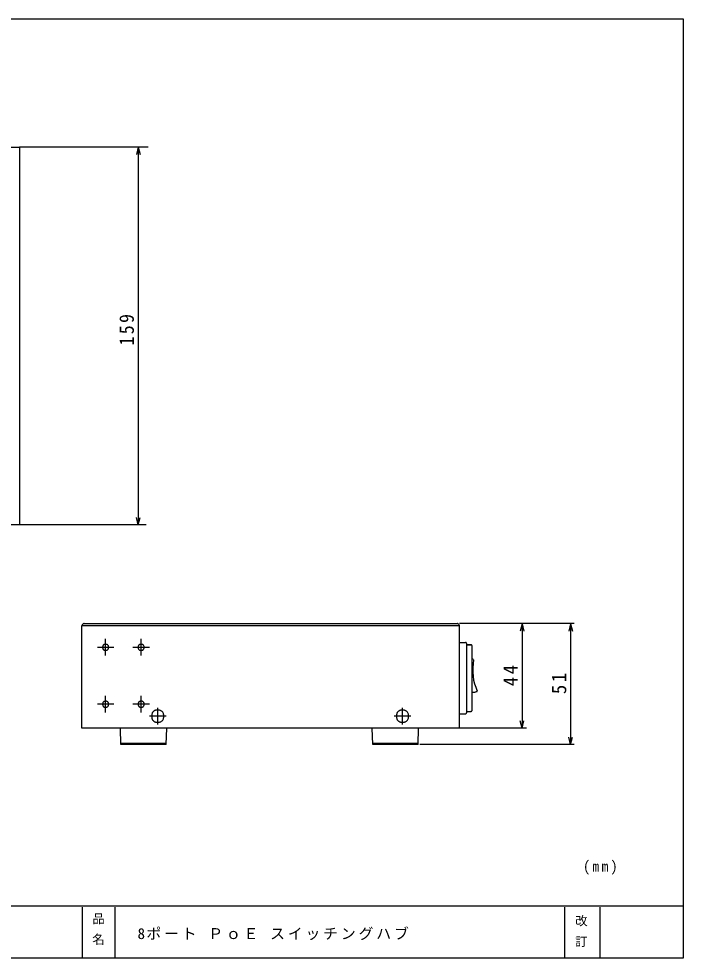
# Model space of a CAD drawing. Units: millimetres on the paper. Extents: x -142 to 142, y -98 to 91.
# Drawn here: x 7.7 to 141.8, y -98.3 to 91.4 of the extents above; entities that cross this region are included whole.
import ezdxf
from ezdxf.enums import TextEntityAlignment as Align

# ---------------------------------------------------------------- set-up
doc = ezdxf.new("R2010")
doc.units = ezdxf.units.MM
doc.layers.add('0-0_0', color=4, linetype='Continuous')
doc.styles.add('ＭＳ ゴシック', font='')
doc.styles.get('ＭＳ ゴシック').set_extended_font_data('MS Gothic')

msp = doc.modelspace()

# ---------------------------------------------------------------- linework, layer by layer
at = {"layer": '0-0_0'}
for p, q in [((33.807, 65.471), (7.815, 65.471)), ((31.817, 65.471), (31.448, 63.991)), ((31.817, 65.471), (31.817, -10.665)), ((31.817, 65.471), (32.185, 63.991)), ((31.817, -10.789), (31.448, -9.306)), ((31.817, -10.789), (32.185, -9.306)), ((33.424, -10.789), (7.433, -10.789)), ((20.428, -51.806), (20.428, -31.199)), ((96.663, -31.199), (20.428, -31.199)), ((20.91, -30.717), (96.18, -30.717)), ((20.91, -30.717), (96.18, -30.717)), ((119.824, -30.717), (96.638, -30.717)), ((96.663, -51.806), (96.663, -31.199)), ((109.285, -30.765), (108.917, -32.244)), ((109.285, -30.765), (109.285, -51.713)), ((109.285, -30.765), (109.652, -32.244)), ((119.073, -30.765), (118.704, -32.244)), ((119.073, -30.765), (119.073, -55.031)), ((119.073, -30.765), (119.441, -32.244)), ((25.224, -37.187), (25.224, -33.813)), ((32.406, -37.187), (32.406, -33.813)), ((26.899, -35.513), (23.55, -35.513)), ((34.08, -35.513), (30.73, -35.513)), ((96.663, -34.548), (97.881, -34.548)), ((98.107, -48.684), (98.107, -34.778)), ((99.226, -48.202), (99.226, -35.26)), ((25.224, -48.684), (25.224, -45.334)), ((32.406, -48.684), (32.406, -45.334)), ((26.899, -47.01), (23.55, -47.01)), ((34.08, -47.01), (30.73, -47.01)), ((35.757, -51.096), (35.757, -47.72)), ((85.167, -51.096), (85.167, -47.72)), ((96.663, -48.938), (97.881, -48.938)), ((98.107, -48.456), (98.971, -48.456)), ((37.456, -49.42), (34.08, -49.42)), ((86.841, -49.42), (83.492, -49.42)), ((109.285, -51.838), (108.917, -50.354)), ((109.285, -51.838), (109.652, -50.354)), ((96.663, -51.806), (20.428, -51.806)), ((28.32, -55.156), (28.22, -51.806)), ((37.456, -55.156), (37.557, -51.806)), ((79.177, -55.156), (79.051, -51.806)), ((88.287, -55.156), (88.389, -51.806)), ((110.189, -51.806), (96.638, -51.806)), ((37.456, -54.927), (28.32, -54.927)), ((88.287, -54.927), (79.152, -54.927)), ((119.073, -55.156), (118.704, -53.672)), ((119.073, -55.156), (119.441, -53.672)), ((37.456, -55.156), (28.32, -55.156)), ((88.287, -55.156), (79.177, -55.156)), ((119.824, -55.156), (88.66, -55.156)), ((141.803, -87.795), (-141.803, -87.791)), ((20.51, -87.959), (20.51, -98.28)), ((27.092, -87.959), (27.092, -98.28)), ((117.874, -87.959), (117.874, -98.28)), ((124.987, -87.959), (124.987, -98.28))]:
    msp.add_line(p, q, dxfattribs=at)
for points in [[(-141.803, 91.405), (141.803, 91.405), (141.803, -98.28), (-141.803, -98.28)], [(98.971, -35.031), (98.956, -35.031), (98.914, -35.031), (98.851, -35.031), (98.772, -35.031), (98.682, -35.031), (98.587, -35.031), (98.492, -35.031), (98.402, -35.031), (98.323, -35.031), (98.258, -35.031), (98.208, -35.031), (98.171, -35.031), (98.144, -35.031), (98.126, -35.031), (98.115, -35.031), (98.109, -35.031), (98.107, -35.031), (98.107, -35.031), (98.107, -35.031), (98.109, -35.031), (98.115, -35.031), (98.126, -35.031), (98.144, -35.031), (98.171, -35.031), (98.208, -35.031), (98.258, -35.031), (98.323, -35.031), (98.402, -35.031), (98.492, -35.031), (98.587, -35.031), (98.682, -35.031), (98.772, -35.031), (98.851, -35.031), (98.914, -35.031), (98.956, -35.031)]]:
    msp.add_lwpolyline(points, close=True, dxfattribs=at)
for points in [[(-97.021, 65.471), (7.815, 65.471), (7.815, -10.789), (-97.021, -10.789)], [(20.898, -30.717), (20.813, -30.725), (20.734, -30.746), (20.66, -30.781), (20.595, -30.827), (20.538, -30.884), (20.492, -30.95), (20.457, -31.023), (20.435, -31.102), (20.428, -31.187)], [(96.638, -31.187), (96.63, -31.102), (96.609, -31.023), (96.574, -30.95), (96.527, -30.884), (96.47, -30.827), (96.405, -30.781), (96.331, -30.746), (96.252, -30.725), (96.167, -30.717)], [(24.629, -35.284), (24.623, -35.319), (24.62, -35.355), (24.617, -35.391), (24.616, -35.427), (24.616, -35.464), (24.616, -35.501), (24.616, -35.537), (24.616, -35.574), (24.617, -35.61), (24.62, -35.646), (24.623, -35.682), (24.629, -35.717), (24.637, -35.752), (24.647, -35.786), (24.66, -35.819), (24.676, -35.852), (24.696, -35.884), (24.718, -35.914), (24.743, -35.943), (24.769, -35.97), (24.798, -35.994), (24.828, -36.017), (24.86, -36.036), (24.893, -36.052), (24.926, -36.066), (24.96, -36.076), (24.995, -36.084), (25.03, -36.089), (25.066, -36.093), (25.102, -36.095), (25.138, -36.097), (25.175, -36.097), (25.211, -36.097), (25.248, -36.097), (25.284, -36.096), (25.321, -36.095), (25.359, -36.091), (25.396, -36.086), (25.434, -36.077)], [(25.807, -35.501), (25.803, -35.398), (25.789, -35.309), (25.768, -35.232), (25.741, -35.166), (25.709, -35.111), (25.672, -35.065), (25.634, -35.027), (25.593, -34.996), (25.552, -34.971), (25.512, -34.951), (25.473, -34.936), (25.434, -34.924), (25.396, -34.916), (25.359, -34.91), (25.321, -34.907), (25.284, -34.905), (25.248, -34.904), (25.211, -34.904), (25.175, -34.904), (25.138, -34.905), (25.102, -34.906), (25.066, -34.908), (25.03, -34.912), (24.995, -34.917), (24.96, -34.925), (24.926, -34.936), (24.893, -34.949), (24.86, -34.965), (24.828, -34.985), (24.798, -35.007), (24.769, -35.031), (24.743, -35.058), (24.718, -35.087), (24.696, -35.117), (24.676, -35.149), (24.66, -35.181), (24.647, -35.215), (24.637, -35.249), (24.629, -35.284)], [(25.434, -36.077), (25.473, -36.066), (25.512, -36.05), (25.552, -36.03), (25.593, -36.005), (25.634, -35.974), (25.672, -35.936), (25.709, -35.89), (25.741, -35.835), (25.768, -35.769), (25.789, -35.693), (25.803, -35.603), (25.807, -35.501)], [(31.81, -35.284), (31.804, -35.319), (31.8, -35.355), (31.798, -35.391), (31.797, -35.427), (31.797, -35.464), (31.797, -35.501), (31.797, -35.537), (31.797, -35.574), (31.798, -35.61), (31.8, -35.646), (31.804, -35.682), (31.81, -35.717), (31.818, -35.752), (31.828, -35.786), (31.841, -35.819), (31.858, -35.852), (31.877, -35.884), (31.899, -35.914), (31.924, -35.943), (31.951, -35.97), (31.98, -35.994), (32.01, -36.017), (32.042, -36.036), (32.075, -36.052), (32.108, -36.066), (32.142, -36.076), (32.177, -36.084), (32.213, -36.089), (32.248, -36.093), (32.284, -36.095), (32.321, -36.097), (32.357, -36.097), (32.394, -36.097), (32.43, -36.097), (32.467, -36.096), (32.504, -36.095), (32.541, -36.091), (32.579, -36.086), (32.617, -36.077)], [(32.99, -35.501), (32.986, -35.398), (32.972, -35.309), (32.951, -35.232), (32.924, -35.166), (32.891, -35.111), (32.855, -35.065), (32.816, -35.027), (32.776, -34.996), (32.735, -34.971), (32.695, -34.951), (32.655, -34.936), (32.617, -34.924), (32.579, -34.916), (32.541, -34.91), (32.504, -34.907), (32.467, -34.905), (32.43, -34.904), (32.394, -34.904), (32.357, -34.904), (32.321, -34.905), (32.284, -34.906), (32.248, -34.908), (32.213, -34.912), (32.177, -34.917), (32.142, -34.925), (32.108, -34.936), (32.075, -34.949), (32.042, -34.965), (32.01, -34.985), (31.98, -35.007), (31.951, -35.031), (31.924, -35.058), (31.899, -35.087), (31.877, -35.117), (31.858, -35.149), (31.841, -35.181), (31.828, -35.215), (31.818, -35.249), (31.81, -35.284)], [(32.617, -36.077), (32.655, -36.066), (32.695, -36.05), (32.735, -36.03), (32.776, -36.005), (32.816, -35.974), (32.855, -35.936), (32.891, -35.89), (32.924, -35.835), (32.951, -35.769), (32.972, -35.693), (32.986, -35.603), (32.99, -35.501)], [(98.107, -34.765), (98.103, -34.721), (98.092, -34.68), (98.074, -34.643), (98.051, -34.609), (98.022, -34.58), (97.989, -34.556), (97.952, -34.538), (97.911, -34.527), (97.868, -34.523)], [(99.201, -35.246), (99.197, -35.203), (99.186, -35.162), (99.168, -35.125), (99.144, -35.091), (99.115, -35.062), (99.081, -35.038), (99.044, -35.021), (99.003, -35.009), (98.959, -35.006)], [(99.351, -37.902), (99.336, -37.901), (99.32, -37.9), (99.305, -37.9), (99.29, -37.899), (99.275, -37.899), (99.259, -37.899), (99.244, -37.899), (99.228, -37.898), (99.213, -37.898)], [(99.429, -37.993), (99.428, -37.986), (99.428, -37.979), (99.427, -37.973), (99.426, -37.968), (99.425, -37.963), (99.424, -37.959), (99.423, -37.955), (99.421, -37.952), (99.42, -37.949), (99.418, -37.946), (99.417, -37.943), (99.415, -37.941), (99.414, -37.939), (99.412, -37.936), (99.411, -37.934), (99.409, -37.932), (99.407, -37.93), (99.406, -37.928), (99.404, -37.926), (99.402, -37.925), (99.401, -37.923), (99.399, -37.921), (99.397, -37.919), (99.395, -37.917), (99.392, -37.915), (99.39, -37.913), (99.387, -37.911), (99.384, -37.909), (99.381, -37.907), (99.378, -37.905), (99.374, -37.904), (99.369, -37.902), (99.364, -37.901), (99.358, -37.9), (99.351, -37.899), (99.344, -37.898)], [(99.453, -38.001), (99.351, -39.676), (99.351, -40.513), (99.404, -41.324), (99.505, -42.111), (99.657, -42.873), (99.784, -43.228), (99.911, -43.583), (100.063, -43.938), (100.241, -44.294)], [(99.213, -44.573), (99.323, -44.571), (99.432, -44.566), (99.542, -44.557), (99.65, -44.544), (99.759, -44.528), (99.866, -44.508), (99.973, -44.485), (100.08, -44.459), (100.185, -44.428)], [(100.179, -44.417), (100.187, -44.414), (100.193, -44.411), (100.199, -44.409), (100.204, -44.406), (100.208, -44.403), (100.212, -44.4), (100.215, -44.397), (100.218, -44.394), (100.22, -44.391), (100.223, -44.388), (100.225, -44.385), (100.226, -44.382), (100.228, -44.379), (100.229, -44.376), (100.231, -44.373), (100.232, -44.37), (100.233, -44.368), (100.234, -44.365), (100.236, -44.362), (100.237, -44.359), (100.238, -44.356), (100.239, -44.353), (100.24, -44.35), (100.24, -44.347), (100.241, -44.344), (100.242, -44.34), (100.242, -44.337), (100.243, -44.333), (100.243, -44.329), (100.243, -44.324), (100.242, -44.319), (100.241, -44.314), (100.239, -44.308), (100.237, -44.302), (100.234, -44.295), (100.23, -44.288)], [(24.629, -46.78), (24.623, -46.816), (24.62, -46.851), (24.617, -46.888), (24.616, -46.924), (24.616, -46.96), (24.616, -46.997), (24.616, -47.033), (24.616, -47.07), (24.617, -47.106), (24.62, -47.142), (24.623, -47.178), (24.629, -47.213), (24.637, -47.248), (24.647, -47.282), (24.66, -47.316), (24.676, -47.348), (24.696, -47.38), (24.718, -47.41), (24.743, -47.439), (24.769, -47.466), (24.798, -47.49), (24.828, -47.512), (24.86, -47.532), (24.893, -47.548), (24.926, -47.562), (24.96, -47.572), (24.995, -47.58), (25.03, -47.585), (25.066, -47.589), (25.102, -47.591), (25.138, -47.592), (25.175, -47.593), (25.211, -47.593), (25.248, -47.593), (25.284, -47.592), (25.321, -47.59), (25.359, -47.587), (25.396, -47.581), (25.434, -47.573)], [(25.807, -46.997), (25.803, -46.894), (25.789, -46.805), (25.768, -46.728), (25.741, -46.662), (25.709, -46.607), (25.672, -46.561), (25.634, -46.523), (25.593, -46.492), (25.552, -46.467), (25.512, -46.447), (25.473, -46.432), (25.434, -46.42), (25.396, -46.412), (25.359, -46.406), (25.321, -46.403), (25.284, -46.401), (25.248, -46.4), (25.211, -46.4), (25.175, -46.4), (25.138, -46.401), (25.102, -46.402), (25.066, -46.404), (25.03, -46.408), (24.995, -46.413), (24.96, -46.421), (24.926, -46.432), (24.893, -46.445), (24.86, -46.461), (24.828, -46.481), (24.798, -46.503), (24.769, -46.528), (24.743, -46.554), (24.718, -46.583), (24.696, -46.613), (24.676, -46.645), (24.66, -46.678), (24.647, -46.711), (24.637, -46.746), (24.629, -46.78)], [(25.434, -47.573), (25.473, -47.562), (25.512, -47.546), (25.552, -47.526), (25.593, -47.501), (25.634, -47.47), (25.672, -47.432), (25.709, -47.386), (25.741, -47.331), (25.768, -47.265), (25.789, -47.189), (25.803, -47.1), (25.807, -46.997)], [(31.81, -46.78), (31.804, -46.816), (31.8, -46.851), (31.798, -46.888), (31.797, -46.924), (31.797, -46.96), (31.797, -46.997), (31.797, -47.033), (31.797, -47.07), (31.798, -47.106), (31.8, -47.142), (31.804, -47.178), (31.81, -47.213), (31.818, -47.248), (31.828, -47.282), (31.841, -47.316), (31.858, -47.348), (31.877, -47.38), (31.899, -47.41), (31.924, -47.439), (31.951, -47.466), (31.98, -47.49), (32.01, -47.512), (32.042, -47.532), (32.075, -47.548), (32.108, -47.562), (32.142, -47.572), (32.177, -47.58), (32.213, -47.585), (32.248, -47.589), (32.284, -47.591), (32.321, -47.592), (32.357, -47.593), (32.394, -47.593), (32.43, -47.593), (32.467, -47.592), (32.504, -47.59), (32.541, -47.587), (32.579, -47.581), (32.617, -47.573)], [(32.99, -46.997), (32.986, -46.894), (32.972, -46.805), (32.951, -46.728), (32.924, -46.662), (32.891, -46.607), (32.855, -46.561), (32.816, -46.523), (32.776, -46.492), (32.735, -46.467), (32.695, -46.447), (32.655, -46.432), (32.617, -46.42), (32.579, -46.412), (32.541, -46.406), (32.504, -46.403), (32.467, -46.401), (32.43, -46.4), (32.394, -46.4), (32.357, -46.4), (32.321, -46.401), (32.284, -46.402), (32.248, -46.404), (32.213, -46.408), (32.177, -46.413), (32.142, -46.421), (32.108, -46.432), (32.075, -46.445), (32.042, -46.461), (32.01, -46.481), (31.98, -46.503), (31.951, -46.528), (31.924, -46.554), (31.899, -46.583), (31.877, -46.613), (31.858, -46.645), (31.841, -46.678), (31.828, -46.711), (31.818, -46.746), (31.81, -46.78)], [(32.617, -47.573), (32.655, -47.562), (32.695, -47.546), (32.735, -47.526), (32.776, -47.501), (32.816, -47.47), (32.855, -47.432), (32.891, -47.386), (32.924, -47.331), (32.951, -47.265), (32.972, -47.189), (32.986, -47.1), (32.99, -46.997)], [(34.563, -48.97), (34.552, -49.041), (34.544, -49.114), (34.54, -49.187), (34.537, -49.26), (34.537, -49.334), (34.536, -49.408), (34.537, -49.482), (34.537, -49.555), (34.54, -49.629), (34.544, -49.702), (34.552, -49.774), (34.563, -49.845), (34.579, -49.916), (34.6, -49.985), (34.627, -50.052), (34.66, -50.118), (34.699, -50.182), (34.744, -50.244), (34.794, -50.302), (34.849, -50.356), (34.907, -50.406), (34.968, -50.45), (35.032, -50.49), (35.099, -50.523), (35.166, -50.55), (35.235, -50.571), (35.306, -50.586), (35.377, -50.597), (35.449, -50.605), (35.522, -50.61), (35.595, -50.612), (35.669, -50.613), (35.743, -50.613), (35.817, -50.613), (35.891, -50.611), (35.965, -50.608), (36.041, -50.601), (36.117, -50.59), (36.193, -50.573)], [(36.949, -49.408), (36.939, -49.2), (36.912, -49.02), (36.87, -48.864), (36.814, -48.732), (36.749, -48.62), (36.676, -48.527), (36.597, -48.45), (36.515, -48.387), (36.432, -48.337), (36.351, -48.297), (36.272, -48.266), (36.193, -48.242), (36.117, -48.225), (36.041, -48.214), (35.965, -48.207), (35.891, -48.204), (35.817, -48.202), (35.743, -48.202), (35.669, -48.202), (35.595, -48.203), (35.522, -48.206), (35.449, -48.21), (35.377, -48.218), (35.306, -48.229), (35.235, -48.245), (35.166, -48.265), (35.099, -48.292), (35.032, -48.325), (34.968, -48.365), (34.907, -48.409), (34.849, -48.459), (34.794, -48.513), (34.744, -48.571), (34.699, -48.633), (34.66, -48.697), (34.627, -48.763), (34.6, -48.831), (34.579, -48.9), (34.563, -48.97)], [(83.974, -48.97), (83.963, -49.041), (83.955, -49.114), (83.951, -49.187), (83.948, -49.26), (83.948, -49.334), (83.947, -49.408), (83.948, -49.482), (83.948, -49.555), (83.951, -49.629), (83.955, -49.702), (83.963, -49.774), (83.974, -49.845), (83.99, -49.916), (84.011, -49.985), (84.037, -50.052), (84.071, -50.118), (84.11, -50.182), (84.155, -50.244), (84.205, -50.302), (84.259, -50.356), (84.317, -50.406), (84.379, -50.45), (84.443, -50.49), (84.509, -50.523), (84.576, -50.55), (84.645, -50.571), (84.716, -50.586), (84.787, -50.597), (84.859, -50.605), (84.932, -50.61), (85.005, -50.612), (85.079, -50.613), (85.153, -50.613), (85.227, -50.613), (85.301, -50.611), (85.376, -50.608), (85.451, -50.601), (85.527, -50.59), (85.604, -50.573)], [(86.358, -49.408), (86.348, -49.2), (86.321, -49.02), (86.279, -48.864), (86.224, -48.732), (86.158, -48.62), (86.085, -48.527), (86.007, -48.45), (85.925, -48.387), (85.843, -48.337), (85.762, -48.297), (85.682, -48.266), (85.604, -48.242), (85.527, -48.225), (85.451, -48.214), (85.376, -48.207), (85.301, -48.204), (85.227, -48.202), (85.153, -48.202), (85.079, -48.202), (85.005, -48.203), (84.932, -48.206), (84.859, -48.21), (84.787, -48.218), (84.716, -48.229), (84.645, -48.245), (84.576, -48.265), (84.509, -48.292), (84.443, -48.325), (84.379, -48.365), (84.317, -48.409), (84.259, -48.459), (84.205, -48.513), (84.155, -48.571), (84.11, -48.633), (84.071, -48.697), (84.037, -48.763), (84.011, -48.831), (83.99, -48.9), (83.974, -48.97)], [(97.868, -48.913), (97.911, -48.909), (97.952, -48.898), (97.989, -48.88), (98.022, -48.856), (98.051, -48.827), (98.074, -48.793), (98.092, -48.756), (98.103, -48.715), (98.107, -48.672)], [(98.959, -48.431), (99.003, -48.427), (99.044, -48.416), (99.081, -48.398), (99.115, -48.374), (99.144, -48.345), (99.168, -48.311), (99.186, -48.274), (99.197, -48.233), (99.201, -48.189)], [(36.193, -50.573), (36.272, -50.549), (36.351, -50.518), (36.432, -50.478), (36.515, -50.428), (36.597, -50.365), (36.676, -50.289), (36.749, -50.195), (36.814, -50.084), (36.87, -49.951), (36.912, -49.796), (36.939, -49.615), (36.949, -49.408)], [(85.604, -50.573), (85.682, -50.549), (85.762, -50.518), (85.843, -50.478), (85.925, -50.428), (86.007, -50.365), (86.085, -50.289), (86.158, -50.195), (86.224, -50.084), (86.279, -49.951), (86.321, -49.796), (86.348, -49.615), (86.358, -49.408)]]:
    msp.add_lwpolyline(points, dxfattribs=at)

# ---------------------------------------------------------------- texts
at = {"layer": '0-0_0', "style": 'ＭＳ ゴシック'}
for s, p in [('品', (22.532, -91.767)), ('改', (119.998, -92.185)), ('名', (22.532, -95.934)), ('訂', (119.998, -96.351))]:
    msp.add_text(s, height=1.833, dxfattribs=at).set_placement(p, align=Align.BOTTOM_LEFT)
at = {"layer": '0-0_0', "char_height": 2.933, "attachment_point": 7, "rotation": 90, "style": 'ＭＳ ゴシック'}
for s, insert in [('\\T1.27;\\W0.9;159', (30.964, 25.43)), ('\\T1.27;\\W0.95;44', (108.381, -43.356)), ('\\T1.27;\\W0.95;51', (118.235, -44.963))]:
    msp.add_mtext(s, dxfattribs=dict(at, insert=insert))
at = {"layer": '0-0_0', "char_height": 2.199, "attachment_point": 7, "style": 'ＭＳ ゴシック'}
for s, insert in [('\\T1.38;\\W0.9;(mm)', (121.616, -81.414)), ('\\T1.19;8ポート\\~ＰｏＥ\\~スイッチングハブ', (31.666, -94.637))]:
    msp.add_mtext(s, dxfattribs=dict(at, insert=insert))

doc.saveas('drawing.dxf')
